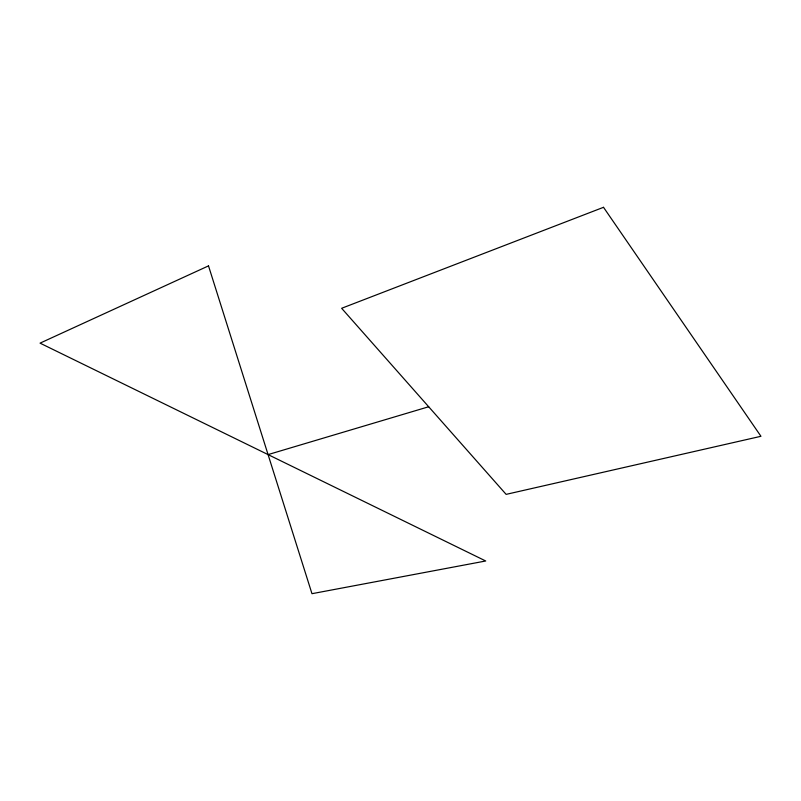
<?xml version="1.0" encoding="UTF-8"?>
<svg xmlns="http://www.w3.org/2000/svg" width="801" height="801" viewBox="0 0 801 801"><rect width="100%" height="100%" fill="white"/><g stroke="black" fill="none" stroke-linecap="round" stroke-linejoin="round"><path stroke-width="1.2" d="M268.075 454.598L428.685 406.758M208.51 265.882L40.05 343.138L485.716 560.99L311.969 593.691L208.51 265.882M603.513 207.309L341.637 308.285L506.132 494.367L760.95 436.295L603.513 207.309"/></g></svg>
